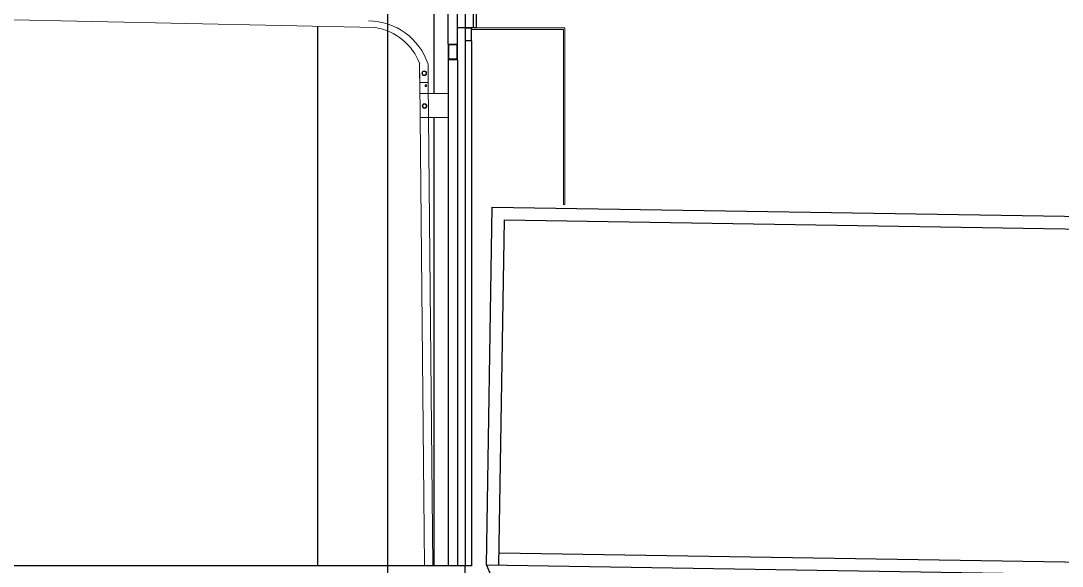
# Model space of a CAD drawing. Header units: centimetres. Extents: x 26200 to 152500, y -600 to 9300.
# Drawn here: x 146929 to 147598, y 1200 to 1550 of the extents above; entities that cross this region are included whole.
import ezdxf

# ---------------------------------------------------------------- set-up
doc = ezdxf.new("R2010")
doc.units = ezdxf.units.CM
doc.layers.add('ROTAS-MIMARI-KESIT', color=8, linetype='Continuous')

msp = doc.modelspace()

# ---------------------------------------------------------------- linework, layer by layer
at = {"layer": 'ROTAS-MIMARI-KESIT', "ltscale": 100}
for p, q in [((147209.7, 1545.88), (147209.7, 2100.39)), ((147221.7, 2100.39), (147221.7, 1545.88))]:
    msp.add_line(p, q, dxfattribs=at)
at = {"layer": 'ROTAS-MIMARI-KESIT'}
for p, q in [((147219.7, 2100.39), (147219.7, 1545.88)), ((147194.7, 1503.77), (147194.7, 1561.57)), ((147203.7, 1535.39), (147203.7, 1555.38)), ((147209.7, 1535.39), (147209.7, 1555.38)), ((147221.7, 1545.88), (147209.7, 1545.88)), ((147214.7, 1537.48), (147214.7, 1200.39)), ((147218.7, 1537.48), (147218.7, 1200.39)), ((147203.7, 1525.39), (147203.7, 1200.39)), ((147209.7, 1525.39), (147209.7, 1200.39)), ((147194.7, 1200.39), (147194.7, 1488.27)), ((147228.3, 1200.8), (147231.99, 1430.77)), ((147228.3, 1200.8), (147231.99, 1430.77)), ((147231.99, 1430.77), (148591.81, 1408.98)), ((147231.99, 1430.77), (148591.81, 1408.98)), ((147236.3, 1200.68), (147239.86, 1422.65)), ((147239.86, 1422.65), (148583.68, 1401.11)), ((147236.43, 1208.67), (148580.25, 1187.14)), ((147214.7, 1200.39), (146908.2, 1200.39)), ((147214.7, 1195.39), (147214.7, 1200.39)), ((147218.7, 1200.39), (147214.7, 1200.39)), ((148588.13, 1179.01), (147228.3, 1200.8)), ((147228.3, 1200.8), (147233.45, 1188.9))]:
    msp.add_line(p, q, dxfattribs=at)
at = {"layer": 'ROTAS-MIMARI-KESIT', "ltscale": 0.005}
msp.add_line((147214.7, 2099.39), (147214.7, 1545.88), dxfattribs=at)
at = {"layer": 'ROTAS-MIMARI-KESIT', "lineweight": 0}
for p, q in [((146849.16, 1552.67), (147157.08, 1546.04)), ((147203.7, 1535.39), (147209.7, 1535.39)), ((147203.7, 1535.39), (147203.7, 1525.39)), ((147204.2, 1534.89), (147204.2, 1525.89)), ((147204.2, 1534.89), (147209.2, 1534.89)), ((147209.2, 1525.89), (147209.2, 1534.89)), ((147209.7, 1535.39), (147209.7, 1525.39)), ((147203.7, 1525.39), (147209.7, 1525.39)), ((147204.2, 1525.89), (147209.2, 1525.89)), ((147185.51, 1504.26), (147185.38, 1522.81)), ((147185.3, 1503.77), (147203.7, 1503.77)), ((147203.7, 1488.26), (147185.51, 1488.28))]:
    msp.add_line(p, q, dxfattribs=at)
at = {"layer": 'ROTAS-MIMARI-KESIT'}
for points in [[(147164.7, 2658.48), (147164.7, 925.39)], [(147119.7, 1546.85), (147119.7, 1200.39)]]:
    msp.add_lwpolyline(points, dxfattribs=at)
at = {"layer": 'ROTAS-MIMARI-KESIT', "lineweight": 0}
for points in [[(147218.7, 1545.88), (147214.7, 1545.88), (147214.7, 1537.48), (147218.7, 1537.48), (147218.7, 1545.88)], [(147218.7, 1545.88), (147278.71, 1545.88), (147278.71, 1432.39), (147277.71, 1432.39), (147277.71, 1544.88), (147218.7, 1544.88)], [(147185.38, 1522.81), (147185.51, 1510.76), (147190.85, 1510.75), (147190.75, 1522.61)], [(147188.42, 1200.39), (147185.51, 1510.71), (147190.85, 1510.77), (147193.76, 1200.39)], [(147189.81, 1508.19), (147188.96, 1508.17), (147188.92, 1509.37), (147189.77, 1509.39), (147189.81, 1508.19)]]:
    msp.add_lwpolyline(points, dxfattribs=at)
msp.add_lwpolyline([(147214.9, 1545.68), (147214.9, 1537.68), (147218.5, 1537.68), (147218.5, 1545.68)], close=True, dxfattribs=at)
for centre, radius in [((147188.3, 1516.75), 1.5), ((147188.3, 1516.75), 1.2), ((147188.51, 1495.7), 1.5), ((147188.51, 1495.7), 1.2)]:
    msp.add_circle(centre, radius, dxfattribs=at)
for centre, radius, start, end in [((147152.16, 1509.73), 40.68, 18.45542, 89.36897), ((147151.32, 1510.17), 36.34, 20.36613, 80.87154)]:
    msp.add_arc(centre, radius, start, end, dxfattribs=at)

doc.saveas('drawing.dxf')
